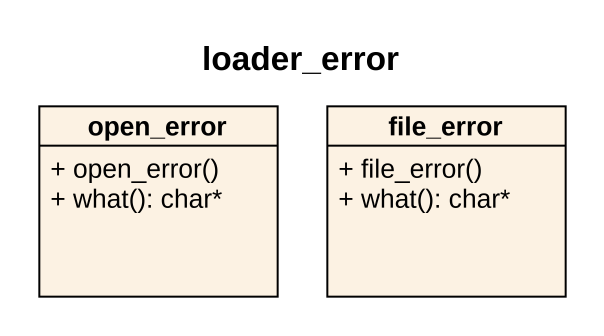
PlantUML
@startuml
title loader_error
hide circle
hide empty members
skinparam classAttributeIconSize 0
class open_error {
  + open_error()
  + what(): char*
}
class file_error {
  + file_error()
  + what(): char*
}
@enduml
